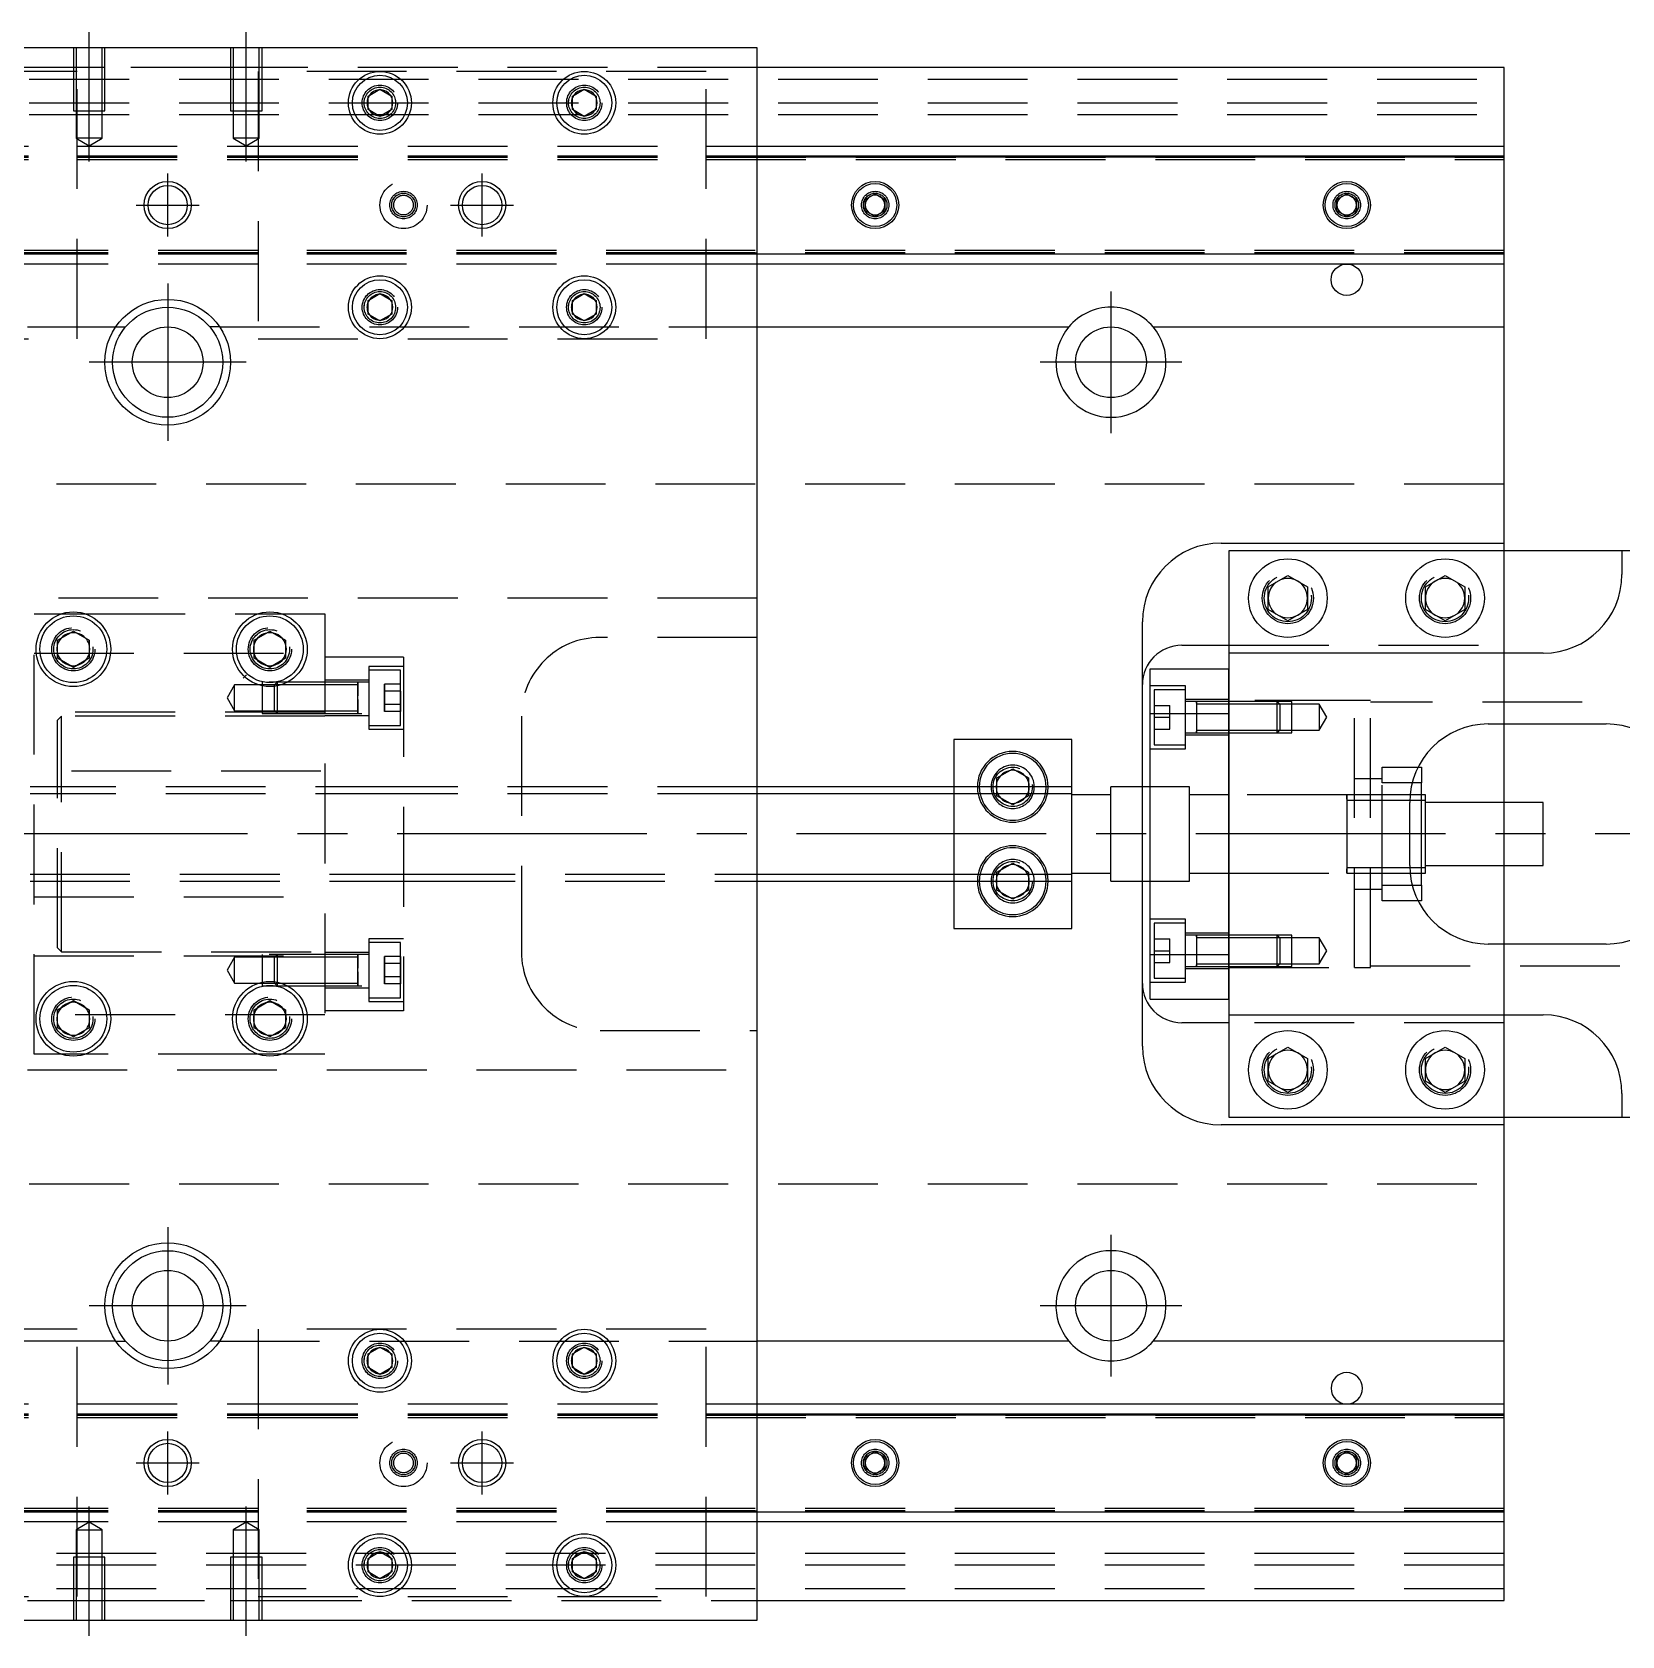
# Model space of a CAD drawing. Extents: x -10 to 540, y -286 to 102.
# Drawn here: x 152.7 to 355, y -102 to 102 of the extents above; entities that cross this region are included whole.
import ezdxf

# ---------------------------------------------------------------- set-up
doc = ezdxf.new("R2010")
doc.units = 0
doc.linetypes.add('CENTER', pattern=[50.8, 31.75, -6.35, 6.35, -6.35])
doc.linetypes.add('DASHED', pattern=[19.05, 12.7, -6.35])
doc.layers.get('0').update_dxf_attribs({"linetype": 'CONTINUOUS'})
doc.layers.add('CENTER', color=1, linetype='CENTER')

msp = doc.modelspace()

# ---------------------------------------------------------------- linework, layer by layer
at = {"color": 7, "linetype": 'CONTINUOUS'}
for p, q in [((245, 100), (95, 100)), ((245, -100), (245, 100)), ((340, 97.5), (245, 97.5)), ((340, 87.5), (340, 97.5)), ((195.5, 93.866026), (197, 94.73205)), ((195.5, 92.133974), (195.5, 93.866026)), ((197, 94.73205), (198.5, 93.866026)), ((198.5, 93.866026), (198.5, 92.133974)), ((221.5, 93.866026), (223, 94.73205)), ((221.5, 92.133974), (221.5, 93.866026)), ((223, 94.73205), (224.5, 93.866026)), ((224.5, 93.866026), (224.5, 92.133974)), ((197, 91.26795), (195.5, 92.133974)), ((198.5, 92.133974), (197, 91.26795)), ((223, 91.26795), (221.5, 92.133974)), ((224.5, 92.133974), (223, 91.26795)), ((245, 87.5), (340, 87.5)), ((245, 86.247728), (340, 86.247728)), ((340, 86.247728), (340, 87.5)), ((340, 73.752272), (340, 86.247728)), ((258.75, 80.721688), (260, 81.443376)), ((258.75, 79.278312), (258.75, 80.721688)), ((260, 81.443376), (261.25, 80.721688)), ((261.25, 80.721688), (261.25, 79.278312)), ((318.75, 80.721688), (320, 81.443376)), ((318.75, 79.278312), (318.75, 80.721688)), ((320, 81.443376), (321.25, 80.721688)), ((321.25, 80.721688), (321.25, 79.278312)), ((260, 78.556624), (258.75, 79.278312)), ((261.25, 79.278312), (260, 78.556624)), ((320, 78.556624), (318.75, 79.278312)), ((321.25, 79.278312), (320, 78.556624)), ((340, 73.752272), (245, 73.752272)), ((340, 72.5), (340, 73.752272)), ((340, 72.5), (245, 72.5)), ((340, 64.5), (340, 72.5)), ((195.5, 67.866026), (197, 68.73205)), ((195.5, 66.133974), (195.5, 67.866026)), ((197, 68.73205), (198.5, 67.866026)), ((198.5, 67.866026), (198.5, 66.133974)), ((221.5, 67.866026), (223, 68.73205)), ((221.5, 66.133974), (221.5, 67.866026)), ((223, 68.73205), (224.5, 67.866026)), ((224.5, 67.866026), (224.5, 66.133974)), ((197, 65.26795), (195.5, 66.133974)), ((198.5, 66.133974), (197, 65.26795)), ((223, 65.26795), (221.5, 66.133974)), ((224.5, 66.133974), (223, 65.26795)), ((163.385622, 64.5), (164.638097, 64.5)), ((176.614378, 64.5), (175.361903, 64.5)), ((245, 64.5), (284.638098, 64.5)), ((295.361902, 64.5), (340, 64.5)), ((340, 37), (340, 64.5)), ((304, 37), (340, 37)), ((340, 36), (340, 37)), ((305, 36), (305, 23)), ((355, 36), (305, 36)), ((355, 36), (355, 33)), ((369, 36), (355, 36)), ((310, 31.443376), (312.5, 32.886752)), ((312.5, 32.886752), (315, 31.443376)), ((330, 31.443376), (332.5, 32.886752)), ((332.5, 32.886752), (335, 31.443376)), ((310, 28.556624), (310, 31.443376)), ((315, 31.443376), (315, 28.556624)), ((330, 28.556624), (330, 31.443376)), ((335, 31.443376), (335, 28.556624)), ((294, 6), (294, 27)), ((312.5, 27.113248), (310, 28.556624)), ((315, 28.556624), (312.5, 27.113248)), ((332.5, 27.113248), (330, 28.556624)), ((335, 28.556624), (332.5, 27.113248)), ((156, 24.6547), (158, 25.809402)), ((156, 22.3453), (156, 24.6547)), ((158, 25.809402), (160, 24.6547)), ((160, 24.6547), (160, 22.3453)), ((181, 24.6547), (183, 25.809402)), ((181, 22.3453), (181, 24.6547)), ((183, 25.809402), (185, 24.6547)), ((185, 24.6547), (185, 22.3453)), ((299, 24), (305, 24)), ((305, 23), (305, 15.32971)), ((345, 23), (305, 23)), ((158, 21.190598), (156, 22.3453)), ((160, 22.3453), (158, 21.190598)), ((183, 21.190598), (181, 22.3453)), ((185, 22.3453), (183, 21.190598)), ((295, 21), (305, 21)), ((295, 15.32971), (295, 21)), ((295, -15.32971), (295, 15.32971)), ((295, 15.32971), (305, 15.32971)), ((305, -15.32971), (305, 15.32971)), ((305, 15.32971), (305, -15.32971)), ((338, 14), (353, 14)), ((340, 4), (340, 14)), ((285, 12), (270, 12)), ((270, 12), (270, 6)), ((285, 6), (285, 12)), ((275.5, 7.1547), (277.5, 8.309402)), ((277.5, 8.309402), (279.5, 7.1547)), ((329.069714, 8.5), (329.5, 8.5)), ((329.5, 8.5), (329.5, 6.5)), ((275.5, 6), (275.5, 7.1547)), ((279.5, 7.1547), (279.5, 6)), ((329.5, 6.5), (328.317542, 6.5)), ((329.5, -6.5), (329.5, 6.5)), ((285, 6), (245, 6)), ((285, -6), (285, 6)), ((290, 5), (285, 5)), ((290, -6), (290, 6)), ((295, 6), (290, 6)), ((329.5, 4.25), (328.003126, 4.25)), ((330, 5), (329.5, 5)), ((330, 4.25), (329.5, 4.25)), ((330, -5), (330, 5)), ((328, -4), (328, 4)), ((345, 4), (330, 4)), ((345, -4), (345, 4)), ((330, -4), (345, -4)), ((340, -14), (340, -4)), ((245, -6), (285, -6)), ((270, -6), (270, -12)), ((275.5, -7.1547), (275.5, -6)), ((279.5, -6), (279.5, -7.1547)), ((285, -5), (290, -5)), ((285, -12), (285, -6)), ((290, -6), (295, -6)), ((294, -27), (294, -6)), ((328.003126, -4.25), (329.5, -4.25)), ((329.5, -4.25), (330, -4.25)), ((329.5, -5), (330, -5)), ((277.5, -8.309402), (275.5, -7.1547)), ((279.5, -7.1547), (277.5, -8.309402)), ((328.317542, -6.5), (329.5, -6.5)), ((329.5, -6.5), (329.5, -8.5)), ((329.5, -8.5), (329.069714, -8.5)), ((270, -12), (285, -12)), ((353, -14), (338, -14)), ((295, -15.32971), (305, -15.32971)), ((295, -21), (295, -15.32971)), ((305, -15.32971), (305, -23)), ((156, -22.3453), (158, -21.190598)), ((156, -24.6547), (156, -22.3453)), ((158, -21.190598), (160, -22.3453)), ((160, -22.3453), (160, -24.6547)), ((181, -22.3453), (183, -21.190598)), ((181, -24.6547), (181, -22.3453)), ((183, -21.190598), (185, -22.3453)), ((185, -22.3453), (185, -24.6547)), ((295, -21), (305, -21)), ((305, -24), (299, -24)), ((305, -23), (345, -23)), ((305, -23), (305, -36)), ((158, -25.809402), (156, -24.6547)), ((160, -24.6547), (158, -25.809402)), ((183, -25.809402), (181, -24.6547)), ((185, -24.6547), (183, -25.809402)), ((310, -28.556624), (312.5, -27.113248)), ((310, -31.443376), (310, -28.556624)), ((312.5, -27.113248), (315, -28.556624)), ((315, -28.556624), (315, -31.443376)), ((330, -28.556624), (332.5, -27.113248)), ((330, -31.443376), (330, -28.556624)), ((332.5, -27.113248), (335, -28.556624)), ((335, -28.556624), (335, -31.443376)), ((312.5, -32.886752), (310, -31.443376)), ((315, -31.443376), (312.5, -32.886752)), ((332.5, -32.886752), (330, -31.443376)), ((335, -31.443376), (332.5, -32.886752)), ((355, -33), (355, -36)), ((305, -36), (355, -36)), ((340, -37), (340, -36)), ((355, -36), (369, -36)), ((340, -37), (304, -37)), ((340, -64.5), (340, -37)), ((163.385622, -64.5), (164.638097, -64.5)), ((176.614378, -64.5), (175.361903, -64.5)), ((195.5, -66.133974), (197, -65.26795)), ((197, -65.26795), (198.5, -66.133974)), ((221.5, -66.133974), (223, -65.26795)), ((223, -65.26795), (224.5, -66.133974)), ((284.638098, -64.5), (245, -64.5)), ((340, -64.5), (295.361902, -64.5)), ((340, -72.5), (340, -64.5)), ((195.5, -67.866026), (195.5, -66.133974)), ((198.5, -66.133974), (198.5, -67.866026)), ((221.5, -67.866026), (221.5, -66.133974)), ((224.5, -66.133974), (224.5, -67.866026)), ((197, -68.73205), (195.5, -67.866026)), ((198.5, -67.866026), (197, -68.73205)), ((223, -68.73205), (221.5, -67.866026)), ((224.5, -67.866026), (223, -68.73205)), ((245, -72.5), (340, -72.5)), ((340, -73.752272), (340, -72.5)), ((245, -73.752272), (340, -73.752272)), ((340, -86.247728), (340, -73.752272)), ((258.75, -79.278312), (260, -78.556624)), ((258.75, -80.721688), (258.75, -79.278312)), ((260, -78.556624), (261.25, -79.278312)), ((261.25, -79.278312), (261.25, -80.721688)), ((318.75, -79.278312), (320, -78.556624)), ((318.75, -80.721688), (318.75, -79.278312)), ((320, -78.556624), (321.25, -79.278312)), ((321.25, -79.278312), (321.25, -80.721688)), ((260, -81.443376), (258.75, -80.721688)), ((261.25, -80.721688), (260, -81.443376)), ((320, -81.443376), (318.75, -80.721688)), ((321.25, -80.721688), (320, -81.443376)), ((340, -86.247728), (245, -86.247728)), ((340, -87.5), (245, -87.5)), ((340, -87.5), (340, -86.247728)), ((340, -97.5), (340, -87.5)), ((195.5, -92.133974), (197, -91.26795)), ((197, -91.26795), (198.5, -92.133974)), ((221.5, -92.133974), (223, -91.26795)), ((223, -91.26795), (224.5, -92.133974)), ((195.5, -93.866026), (195.5, -92.133974)), ((198.5, -92.133974), (198.5, -93.866026)), ((221.5, -93.866026), (221.5, -92.133974)), ((224.5, -92.133974), (224.5, -93.866026)), ((197, -94.73205), (195.5, -93.866026)), ((198.5, -93.866026), (197, -94.73205)), ((223, -94.73205), (221.5, -93.866026)), ((224.5, -93.866026), (223, -94.73205)), ((245, -97.5), (340, -97.5)), ((95, -100), (245, -100))]:
    msp.add_line(p, q, dxfattribs=at)
at = {"color": 3, "linetype": 'DASHED'}
for p, q in [((158.000006, 100), (158.000006, 92)), ((158.35, 100), (158.35, 92)), ((161.65, 92), (161.65, 100)), ((161.999994, 92), (161.999994, 100)), ((178.000006, 100), (178.000006, 92)), ((178.35, 100), (178.35, 92)), ((181.65, 92), (181.65, 100)), ((181.999994, 92), (181.999994, 100)), ((0, 96), (340, 96)), ((158.000006, 97.5), (95, 97.5)), ((158.5, 97), (101.5, 97)), ((161.999994, 97.5), (158.000006, 97.5)), ((158.5, 63), (158.5, 97)), ((178.000006, 97.5), (161.999994, 97.5)), ((181.999994, 97.5), (178.000006, 97.5)), ((238.5, 97), (181.5, 97)), ((181.5, 97), (181.5, 63)), ((245, 97.5), (181.999994, 97.5)), ((238.5, 63), (238.5, 97)), ((0, 93), (340, 93)), ((158.000006, 92), (161.999994, 92)), ((158.35, 92), (158.35, 88.5)), ((161.65, 88.5), (161.65, 92)), ((178.000006, 92), (181.999994, 92)), ((178.35, 92), (178.35, 88.5)), ((181.65, 88.5), (181.65, 92)), ((198.973226, 93.326156), (199, 93)), ((221, 93), (221.030168, 93.346066)), ((0, 91.5), (340, 91.5)), ((161.65, 88.5), (158.35, 88.5)), ((158.35, 88.5), (160, 87.547372)), ((160, 87.547372), (161.65, 88.5)), ((181.65, 88.5), (178.35, 88.5)), ((178.35, 88.5), (180, 87.547372)), ((180, 87.547372), (181.65, 88.5)), ((101.5, 87.5), (158.5, 87.5)), ((101.5, 86.247728), (158.5, 86.247728)), ((101.5, 86.1147), (158.5, 86.1147)), ((101.5, 86.1), (158.5, 86.1)), ((101.5, 85.8), (158.5, 85.8)), ((158.5, 87.5), (181.5, 87.5)), ((158.5, 86.247728), (181.5, 86.247728)), ((158.5, 86.1147), (181.5, 86.1147)), ((158.5, 86.1), (181.5, 86.1)), ((158.5, 85.8), (181.5, 85.8)), ((181.5, 87.5), (238.5, 87.5)), ((181.5, 86.247728), (238.5, 86.247728)), ((181.5, 86.1147), (238.5, 86.1147)), ((181.5, 86.1), (238.5, 86.1)), ((181.5, 86.1), (238.5, 86.1)), ((181.5, 85.8), (238.5, 85.8)), ((181.5, 85.8), (238.5, 85.8)), ((238.5, 87.5), (245, 87.5)), ((238.5, 86.247728), (245, 86.247728)), ((238.5, 86.1147), (245, 86.1147)), ((238.5, 86.1), (340, 86.1)), ((238.5, 85.8), (340, 85.8)), ((245, 86.1147), (340, 86.1147)), ((258.5, 80), (258.516134, 80.21941)), ((321.477374, 80.25955), (321.5, 80)), ((158.5, 74.2), (101.5, 74.2)), ((158.5, 73.9), (101.5, 73.9)), ((158.5, 73.8853), (101.5, 73.8853)), ((158.5, 73.752272), (101.5, 73.752272)), ((181.5, 74.2), (158.5, 74.2)), ((181.5, 73.9), (158.5, 73.9)), ((181.5, 73.8853), (158.5, 73.8853)), ((181.5, 73.752272), (158.5, 73.752272)), ((238.5, 74.2), (181.5, 74.2)), ((238.5, 74.2), (181.5, 74.2)), ((238.5, 73.9), (181.5, 73.9)), ((238.5, 73.9), (181.5, 73.9)), ((238.5, 73.8853), (181.5, 73.8853)), ((238.5, 73.752272), (181.5, 73.752272)), ((340, 74.2), (238.5, 74.2)), ((340, 73.9), (238.5, 73.9)), ((245, 73.8853), (238.5, 73.8853)), ((245, 73.752272), (238.5, 73.752272)), ((340, 73.8853), (245, 73.8853)), ((158.5, 72.5), (101.5, 72.5)), ((181.5, 72.5), (158.5, 72.5)), ((238.5, 72.5), (181.5, 72.5)), ((245, 72.5), (238.5, 72.5)), ((221, 67), (221.030168, 67.346066)), ((195, 67), (195.023172, 67.30356)), ((95, 64.5), (163.385622, 64.5)), ((176.614378, 64.5), (245, 64.5)), ((101.5, 63), (158.5, 63)), ((181.5, 63), (238.5, 63)), ((340, 44.5), (0, 44.5)), ((340, 24), (340, 36)), ((245, 30), (95, 30)), ((315.477798, 30.364306), (315.5, 30)), ((335.477798, 30.364306), (335.5, 30)), ((153, 28), (156.47931, 28)), ((153, -28), (153, 28)), ((156.47931, 28), (159.52069, 28)), ((159.52069, 28), (181.47931, 28)), ((181.47931, 28), (184.52069, 28)), ((184.52069, 28), (190, 28)), ((190, 28), (190, -28)), ((245, 25), (225, 25)), ((153, 23), (190, 23)), ((160.483582, 23.786038), (160.5, 23.5)), ((185.483582, 23.786038), (185.5, 23.5)), ((200, 22.5), (190, 22.5)), ((200, 22.5), (200, -22.5)), ((305, 24), (340, 24)), ((340, 23), (340, 24)), ((340, 14), (340, 23)), ((195.6, 21.320508), (195.6, 13.320508)), ((200, 21.320508), (195.6, 21.320508)), ((199.6, 20.820508), (195.6, 20.820508)), ((199.6, 17.320508), (199.6, 20.820508)), ((199.6, 13.820508), (199.6, 20.820508)), ((305, 15.32971), (305, 21)), ((178.5, 18.970508), (177.547372, 17.320508)), ((178.5, 15.670508), (178.5, 18.970508)), ((182, 18.970508), (178.5, 18.970508)), ((180.033, 20.25352), (179.6, 19.82052)), ((182, 19.320508), (182, 15.320512)), ((195.6, 19.320508), (182, 19.320508)), ((183.59998, 18.970508), (182, 18.970508)), ((183.95, 19.320508), (183.6, 18.970508)), ((183.6, 15.670508), (183.6, 18.970508)), ((190, 18.970508), (183.6, 18.970508)), ((183.95, 19.320508), (183.95, 15.320508)), ((195.6, 19.570508), (190, 19.570508)), ((194.2, 18.970508), (190.00002, 18.970508)), ((194.2, 19.317772), (194.2, 19.320512)), ((194.2, 19.317772), (194.2, 19.320512)), ((194.2, 17.558724), (194.2, 19.320512)), ((194.2, 17.546922), (194.2, 19.320512)), ((194.2, 19.320508), (194.2, 18.735832)), ((194.2, 19.316952), (194.2, 19.320508)), ((194.2, 19.320508), (194.2, 18.735832)), ((194.2, 17.558724), (194.2, 19.317772)), ((194.2, 17.546922), (194.2, 19.317772)), ((194.2, 18.735834), (194.2, 19.316952)), ((194.2, 18.602798), (194.2, 18.970508)), ((194.2, 18.602798), (194.2, 18.970508)), ((194.2, 15.905184), (194.2, 18.735834)), ((194.2, 18.735832), (194.2, 17.565218)), ((194.2, 16.038218), (194.2, 18.602798)), ((194.2, 17.453552), (194.2, 18.602798)), ((197.6, 18.186534), (197.6, 19.052558)), ((197.6, 19.052558), (197.6, 18.186534)), ((199.6, 19.052558), (197.6, 19.052558)), ((299.5, 18.849242), (295, 18.849242)), ((299.5, 10.849242), (299.5, 18.849242)), ((177.547372, 17.320508), (178.5, 15.670508)), ((194.2, 15.905446), (194.2, 17.460554)), ((194.2, 15.320502), (194.2, 17.460554)), ((194.2, 15.320502), (194.2, 17.180462)), ((194.2, 17.101092), (194.2, 15.90545)), ((199.6, 18.186534), (197.6, 18.186534)), ((197.6, 16.454482), (197.6, 18.186534)), ((197.6, 18.186534), (197.6, 16.454482)), ((199.6, 16.454482), (197.6, 16.454482)), ((197.6, 15.588458), (197.6, 16.454482)), ((197.6, 16.454482), (197.6, 15.588458)), ((199.6, 16.454482), (199.6, 18.186534)), ((199.6, 18.186534), (199.6, 16.454482)), ((199.6, 13.820508), (199.6, 17.320508)), ((199.6, 15.588458), (199.6, 16.454482)), ((199.6, 16.454482), (199.6, 15.588458)), ((295.5, 18.349242), (295.5, 11.349242)), ((299.5, 18.349242), (295.5, 18.349242)), ((295.5, 16.349242), (297.5, 16.349242)), ((297.5, 14.849242), (297.5, 16.349242)), ((305, 17.099242), (299.5, 17.099242)), ((300.9, 16.849242), (299.5, 16.849242)), ((300.9, 16.849242), (300.895, 16.849242)), ((300.9, 16.849248), (300.9, 12.849238)), ((300.9, 16.849248), (300.9, 12.849238)), ((300.9, 16.849248), (300.9, 12.849238)), ((300.9, 16.849242), (300.9, 16.63278)), ((300.9, 16.632534), (300.9, 16.849242)), ((300.905, 16.849242), (300.9, 16.849242)), ((305, 16.849242), (300.9, 16.849242)), ((300.9, 16.63278), (300.9, 13.065704)), ((305, 16.499242), (300.9, 16.499242)), ((321, 17), (305, 17)), ((311.15, 16.849242), (305, 16.849242)), ((311.15, 16.849238), (305, 16.849238)), ((311.5, 16.499242), (305, 16.499242)), ((311.15, 12.849242), (311.15, 16.849242)), ((311.5, 16.499242), (311.15, 16.849242)), ((313, 16.849238), (311.15, 16.849238)), ((311.5, 16.499242), (311.5, 13.199242)), ((313, 16.499242), (311.5, 16.499242)), ((313, 12.849248), (313, 16.849238)), ((316.5, 16.499242), (313, 16.499242)), ((316.5, 16.499242), (316.5, 13.199242)), ((317.452628, 14.849242), (316.5, 16.499242)), ((321, -17), (321, 17)), ((323, 17), (321, 17)), ((323, -17), (323, 17)), ((369, 16.75), (323, 16.75)), ((190, 15.5), (153, 15.5)), ((156.5, 15), (156, 14.5)), ((156, -14.5), (156, 14.5)), ((156.5, -15), (156.5, 15)), ((190, 15), (156.5, 15)), ((178.5, 15.670508), (182, 15.670508)), ((182, 15.670508), (183.59998, 15.670508)), ((182, 15.320512), (195.6, 15.320512)), ((183.6, 15.670508), (184.430456, 15.670508)), ((183.6, 15.670508), (183.95, 15.320508)), ((184.430456, 15.670508), (190, 15.670508)), ((190, 15.070508), (195.6, 15.070508)), ((190.00002, 15.670508), (194.2, 15.670508)), ((194.2, 15.670508), (194.2, 16.038218)), ((194.2, 15.670508), (194.2, 16.038218)), ((194.2, 15.90545), (194.2, 15.320508)), ((194.2, 15.323244), (194.2, 15.905446)), ((194.2, 15.320508), (194.2, 15.905184)), ((199.6, 15.588458), (197.6, 15.588458)), ((215, 15), (215, -15)), ((295.5, 14.849242), (297.5, 14.849242)), ((297.5, 13.349242), (297.5, 14.849242)), ((316.5, 13.199242), (317.452628, 14.849242)), ((195.6, 13.820508), (199.6, 13.820508)), ((195.6, 13.320508), (200, 13.320508)), ((295.5, 13.349242), (297.5, 13.349242)), ((299.5, 12.849242), (300.9, 12.849242)), ((299.5, 12.599242), (305, 12.599242)), ((300.895, 12.849242), (300.9, 12.849242)), ((300.9, 13.199242), (305, 13.199242)), ((300.9, 12.849242), (300.9, 13.06591)), ((300.9, 13.065704), (300.9, 12.849242)), ((300.9, 12.849242), (300.905, 12.849242)), ((300.9, 12.849242), (305, 12.849242)), ((305, 13.199242), (311.5, 13.199242)), ((305, 12.849248), (311.15, 12.849248)), ((305, 12.849242), (311.15, 12.849242)), ((311.15, 12.849242), (311.5, 13.199242)), ((311.15, 12.849248), (313, 12.849248)), ((311.5, 13.199242), (313, 13.199242)), ((313, 13.199242), (316.5, 13.199242)), ((295, 10.849242), (299.5, 10.849242)), ((295.5, 11.349242), (299.5, 11.349242)), ((324.5, 8.5), (329.069714, 8.5)), ((324.5, 6.5), (324.5, 8.5)), ((189.5, 8), (153, 8)), ((279.983582, 6.286038), (280, 6)), ((324.5, 7), (321, 7)), ((324.5, -6.5), (324.5, 6.5)), ((328.317542, 6.5), (324.5, 6.5)), ((201.5, 6), (152.5, 6)), ((201.5, 5.125), (152.5, 5.125)), ((245, 6), (201.5, 6)), ((245, 5.125), (201.5, 5.125)), ((270, 6), (270, 5.125)), ((270, 5.125), (270, -5.125)), ((275.5, 5.125), (275.5, 6)), ((275.5, 4.8453), (275.5, 5.125)), ((277.5, 3.690598), (275.5, 4.8453)), ((279.5, 4.8453), (277.5, 3.690598)), ((279.5, 6), (279.5, 5.125)), ((279.5, 5.125), (279.5, 4.8453)), ((294, -6), (294, 6)), ((300, 6), (295, 6)), ((300, -6), (300, 6)), ((305, 5), (300, 5)), ((320.005, 5), (305, 5)), ((328.050126, 5), (319.995, 5)), ((320, 5.000006), (320, -5.000006)), ((320, 4.43509), (320, 5)), ((320, 5), (320, 4.435078)), ((320, 4.435078), (320, -4.43509)), ((328.003126, 4.25), (320, 4.25)), ((329.5, 5), (328.050126, 5)), ((340, -4), (340, 4)), ((275.5, -4.8453), (277.5, -3.690598)), ((277.5, -3.690598), (279.5, -4.8453)), ((152.5, -5.125), (201.5, -5.125)), ((152.5, -6), (201.5, -6)), ((201.5, -5.125), (245, -5.125)), ((201.5, -6), (245, -6)), ((270, -5.125), (270, -6)), ((275, -6), (275.018502, -5.696412)), ((275.5, -5.125), (275.5, -4.8453)), ((275.5, -6), (275.5, -5.125)), ((279.5, -4.8453), (279.5, -5.125)), ((279.5, -5.125), (279.5, -6)), ((295, -6), (300, -6)), ((300, -5), (305, -5)), ((305, -5), (320.005, -5)), ((319.995, -5), (328.050126, -5)), ((320, -4.25), (328.003126, -4.25)), ((320, -5), (320, -4.435078)), ((320, -4.43509), (320, -4.998998)), ((320, -4.998998), (320, -5)), ((328.050126, -5), (329.5, -5)), ((153, -8), (189.5, -8)), ((321, -7), (324.5, -7)), ((324.5, -6.5), (328.317542, -6.5)), ((324.5, -8.5), (324.5, -6.5)), ((329.069714, -8.5), (324.5, -8.5)), ((299.5, -10.849242), (295, -10.849242)), ((295.5, -11.349242), (295.5, -18.349242)), ((299.5, -11.349242), (295.5, -11.349242)), ((299.5, -18.849242), (299.5, -10.849242)), ((195.6, -13.320508), (195.6, -21.320508)), ((200, -13.320508), (195.6, -13.320508)), ((195.6, -13.820508), (195.6, -20.820508)), ((195.6, -13.820508), (195.6, -17.320508)), ((199.6, -13.820508), (195.6, -13.820508)), ((199.6, -17.320508), (199.6, -13.820508)), ((199.6, -20.820508), (199.6, -13.820508)), ((295.5, -13.349242), (297.5, -13.349242)), ((297.5, -14.849242), (297.5, -13.349242)), ((305, -12.599242), (299.5, -12.599242)), ((300.9, -12.849242), (299.5, -12.849242)), ((300.9, -12.849242), (300.895, -12.849242)), ((300.9, -12.849238), (300.9, -16.849248)), ((300.9, -12.849238), (300.9, -16.849248)), ((300.9, -12.849242), (300.9, -13.065704)), ((300.9, -13.06595), (300.9, -12.849242)), ((305, -12.849242), (300.9, -12.849242)), ((300.905, -12.849242), (300.9, -12.849242)), ((300.9, -13.065704), (300.9, -16.63278)), ((305, -13.199242), (300.9, -13.199242)), ((311.15, -12.849242), (305, -12.849242)), ((311.15, -12.849248), (305, -12.849248)), ((311.5, -13.199242), (305, -13.199242)), ((311.15, -16.849242), (311.15, -12.849242)), ((311.5, -13.199242), (311.15, -12.849242)), ((313, -12.849248), (311.15, -12.849248)), ((311.5, -13.199242), (311.5, -16.499242)), ((313, -13.199242), (311.5, -13.199242)), ((313, -16.849238), (313, -12.849248)), ((316.5, -13.199242), (313, -13.199242)), ((316.5, -13.199242), (316.5, -16.499242)), ((317.452628, -14.849242), (316.5, -13.199242)), ((340, -23), (340, -14)), ((153, -15.5), (190, -15.5)), ((156, -14.5), (156.5, -15)), ((156.5, -15), (190, -15)), ((178.5, -15.670508), (177.547372, -17.320508)), ((178.5, -18.970508), (178.5, -15.670508)), ((182, -15.670508), (178.5, -15.670508)), ((182, -15.320508), (182, -19.320504)), ((195.6, -15.320508), (182, -15.320508)), ((183.59998, -15.670508), (182, -15.670508)), ((183.95, -15.320508), (183.6, -15.670508)), ((183.6, -18.970508), (183.6, -15.670508)), ((190, -15.670508), (183.6, -15.670508)), ((183.95, -15.320508), (183.95, -19.320508)), ((195.6, -15.070508), (190, -15.070508)), ((194.2, -15.670508), (190.00002, -15.670508)), ((194.2, -15.323244), (194.2, -15.320504)), ((194.2, -15.323244), (194.2, -15.320504)), ((194.2, -17.082292), (194.2, -15.320504)), ((194.2, -17.094094), (194.2, -15.320504)), ((194.2, -15.320508), (194.2, -15.905184)), ((194.2, -15.324064), (194.2, -15.320508)), ((194.2, -15.320508), (194.2, -15.905184)), ((194.2, -17.082292), (194.2, -15.323244)), ((194.2, -17.094094), (194.2, -15.323244)), ((194.2, -15.905182), (194.2, -15.324064)), ((194.2, -16.038218), (194.2, -15.670508)), ((194.2, -16.038218), (194.2, -15.670508)), ((194.2, -18.735832), (194.2, -15.905182)), ((194.2, -15.905184), (194.2, -17.075798)), ((194.2, -18.602798), (194.2, -16.038218)), ((194.2, -17.187464), (194.2, -16.038218)), ((195.6, -15.320508), (195.6, -17.320508)), ((195.6, -15.320508), (195.6, -19.320508)), ((197.6, -16.454482), (197.6, -15.588458)), ((197.6, -15.588458), (197.6, -16.454482)), ((199.6, -15.588458), (197.6, -15.588458)), ((199.6, -16.454482), (199.6, -15.588458)), ((199.6, -15.588458), (199.6, -16.454482)), ((295.5, -14.849242), (297.5, -14.849242)), ((297.5, -16.349242), (297.5, -14.849242)), ((305, -21), (305, -15.32971)), ((316.5, -16.499242), (317.452628, -14.849242)), ((177.547372, -17.320508), (178.5, -18.970508)), ((194.2, -18.73557), (194.2, -17.180462)), ((194.2, -19.320514), (194.2, -17.180462)), ((194.2, -19.320514), (194.2, -17.460554)), ((194.2, -17.539924), (194.2, -18.735566)), ((199.6, -16.454482), (197.6, -16.454482)), ((197.6, -18.186534), (197.6, -16.454482)), ((197.6, -16.454482), (197.6, -18.186534)), ((199.6, -18.186534), (197.6, -18.186534)), ((197.6, -19.052558), (197.6, -18.186534)), ((197.6, -18.186534), (197.6, -19.052558)), ((199.6, -18.186534), (199.6, -16.454482)), ((199.6, -16.454482), (199.6, -18.186534)), ((199.6, -20.820508), (199.6, -17.320508)), ((199.6, -19.052558), (199.6, -18.186534)), ((199.6, -18.186534), (199.6, -19.052558)), ((295.5, -16.349242), (297.5, -16.349242)), ((295.5, -18.349242), (299.5, -18.349242)), ((299.5, -16.849242), (300.9, -16.849242)), ((299.5, -17.099242), (305, -17.099242)), ((300.895, -16.849242), (300.9, -16.849242)), ((300.9, -16.499242), (305, -16.499242)), ((300.9, -16.849242), (300.9, -16.632574)), ((300.9, -16.63278), (300.9, -16.849242)), ((300.9, -16.849242), (305, -16.849242)), ((300.9, -16.849242), (300.905, -16.849242)), ((305, -16.499242), (311.5, -16.499242)), ((305, -16.849238), (311.15, -16.849238)), ((305, -16.849242), (311.15, -16.849242)), ((305, -17), (321, -17)), ((311.15, -16.849242), (311.5, -16.499242)), ((311.15, -16.849238), (313, -16.849238)), ((311.5, -16.499242), (313, -16.499242)), ((313, -16.499242), (316.5, -16.499242)), ((321, -17), (323, -17)), ((323, -16.75), (369, -16.75)), ((178.5, -18.970508), (182, -18.970508)), ((182, -18.970508), (183.59998, -18.970508)), ((182, -19.320504), (195.6, -19.320504)), ((183.6, -18.970508), (184.430456, -18.970508)), ((183.6, -18.970508), (183.95, -19.320508)), ((184.430456, -18.970508), (190, -18.970508)), ((190, -19.570508), (195.6, -19.570508)), ((190.00002, -18.970508), (194.2, -18.970508)), ((194.2, -18.970508), (194.2, -18.602798)), ((194.2, -18.970508), (194.2, -18.602798)), ((194.2, -18.735566), (194.2, -19.320508)), ((194.2, -19.317772), (194.2, -18.73557)), ((194.2, -19.320508), (194.2, -18.735832)), ((199.6, -19.052558), (197.6, -19.052558)), ((295, -18.849242), (299.5, -18.849242)), ((195.6, -20.820508), (199.6, -20.820508)), ((195.6, -21.320508), (200, -21.320508)), ((190, -23), (153, -23)), ((160.483582, -23.213962), (160.5, -23.5)), ((185.483582, -23.213962), (185.5, -23.5)), ((200, -22.5), (190, -22.5)), ((340, -24), (305, -24)), ((340, -24), (340, -23)), ((340, -36), (340, -24)), ((225, -25), (245, -25)), ((156.47931, -28), (153, -28)), ((159.52069, -28), (156.47931, -28)), ((181.47931, -28), (159.52069, -28)), ((184.52069, -28), (181.47931, -28)), ((190, -28), (184.52069, -28)), ((95, -30), (245, -30)), ((315.477798, -29.635694), (315.5, -30)), ((335.477798, -29.635694), (335.5, -30)), ((0, -44.5), (340, -44.5)), ((158.5, -63), (101.5, -63)), ((158.5, -97), (158.5, -63)), ((238.5, -63), (181.5, -63)), ((181.5, -63), (181.5, -97)), ((238.5, -97), (238.5, -63)), ((163.385622, -64.5), (95, -64.5)), ((176.614378, -64.5), (245, -64.5)), ((195, -67), (195.023172, -66.69644)), ((221, -67), (221.030168, -66.653934)), ((101.5, -72.5), (158.5, -72.5)), ((158.5, -72.5), (181.5, -72.5)), ((181.5, -72.5), (238.5, -72.5)), ((238.5, -72.5), (245, -72.5)), ((101.5, -73.752272), (158.5, -73.752272)), ((101.5, -73.8853), (158.5, -73.8853)), ((101.5, -73.9), (158.5, -73.9)), ((101.5, -74.2), (158.5, -74.2)), ((158.5, -73.752272), (181.5, -73.752272)), ((158.5, -73.8853), (181.5, -73.8853)), ((158.5, -73.9), (181.5, -73.9)), ((158.5, -74.2), (181.5, -74.2)), ((181.5, -73.752272), (238.5, -73.752272)), ((181.5, -73.8853), (238.5, -73.8853)), ((181.5, -73.9), (238.5, -73.9)), ((181.5, -73.9), (238.5, -73.9)), ((181.5, -74.2), (238.5, -74.2)), ((181.5, -74.2), (238.5, -74.2)), ((238.5, -73.752272), (245, -73.752272)), ((238.5, -73.8853), (245, -73.8853)), ((238.5, -73.9), (340, -73.9)), ((238.5, -74.2), (340, -74.2)), ((245, -73.8853), (340, -73.8853)), ((258.5, -80), (258.516134, -79.78059)), ((321.477374, -79.74045), (321.5, -80)), ((158.5, -85.8), (101.5, -85.8)), ((158.5, -86.1), (101.5, -86.1)), ((158.5, -86.1147), (101.5, -86.1147)), ((158.5, -86.247728), (101.5, -86.247728)), ((158.5, -87.5), (101.5, -87.5)), ((160, -87.547372), (158.35, -88.5)), ((181.5, -85.8), (158.5, -85.8)), ((181.5, -86.1), (158.5, -86.1)), ((181.5, -86.1147), (158.5, -86.1147)), ((181.5, -86.247728), (158.5, -86.247728)), ((181.5, -87.5), (158.5, -87.5)), ((161.65, -88.5), (160, -87.547372)), ((180, -87.547372), (178.35, -88.5)), ((181.65, -88.5), (180, -87.547372)), ((238.5, -85.8), (181.5, -85.8)), ((238.5, -85.8), (181.5, -85.8)), ((238.5, -86.1), (181.5, -86.1)), ((238.5, -86.1), (181.5, -86.1)), ((238.5, -86.1147), (181.5, -86.1147)), ((238.5, -86.247728), (181.5, -86.247728)), ((238.5, -87.5), (181.5, -87.5)), ((340, -85.8), (238.5, -85.8)), ((340, -86.1), (238.5, -86.1)), ((245, -86.1147), (238.5, -86.1147)), ((245, -86.247728), (238.5, -86.247728)), ((245, -87.5), (238.5, -87.5)), ((340, -86.1147), (245, -86.1147)), ((158.35, -88.5), (160, -88.5)), ((158.35, -88.5), (158.35, -92)), ((160, -88.5), (161.65, -88.5)), ((161.65, -92), (161.65, -88.5)), ((178.35, -88.5), (180, -88.5)), ((178.35, -88.5), (178.35, -92)), ((180, -88.5), (181.65, -88.5)), ((181.65, -92), (181.65, -88.5)), ((340, -91.5), (0, -91.5)), ((340, -93), (0, -93)), ((161.999994, -92), (158.000006, -92)), ((158.000006, -92), (158.000006, -100)), ((158.35, -92), (158.35, -100)), ((161.65, -100), (161.65, -92)), ((161.999994, -100), (161.999994, -92)), ((181.999994, -92), (178.000006, -92)), ((178.000006, -92), (178.000006, -100)), ((178.35, -92), (178.35, -100)), ((181.65, -100), (181.65, -92)), ((181.999994, -100), (181.999994, -92)), ((195, -93), (195.023172, -92.69644)), ((221, -93), (221.030168, -92.653934)), ((340, -96), (0, -96)), ((95, -97.5), (158.000006, -97.5)), ((101.5, -97), (158.5, -97)), ((158.000006, -97.5), (161.999994, -97.5)), ((161.999994, -97.5), (178.000006, -97.5)), ((178.000006, -97.5), (181.999994, -97.5)), ((181.5, -97), (238.5, -97)), ((181.999994, -97.5), (245, -97.5))]:
    msp.add_line(p, q, dxfattribs=at)
at = {"color": 3, "linetype": 'CONTINUOUS'}
for p, q in [((285, 5.125), (245, 5.125)), ((245, -5.125), (285, -5.125))]:
    msp.add_line(p, q, dxfattribs=at)
at = {"color": 7, "linetype": 'CONTINUOUS'}
for centre, radius in [((197, 93), 4), ((197, 93), 3.5), ((223, 93), 4), ((223, 93), 3.5), ((170, 80), 3), ((170, 80), 2.5), ((210, 80), 2.5), ((260, 80), 3), ((260, 80), 2.75), ((320, 80), 3), ((320, 80), 2.75), ((320, 70.5), 2), ((197, 67), 4), ((197, 67), 3.5), ((223, 67), 4), ((223, 67), 3.5), ((170, 60), 8), ((170, 60), 7), ((170, 60), 4.5), ((290, 60), 4.5), ((312.5, 30), 5), ((332.5, 30), 5), ((158, 23.5), 4.75), ((158, 23.5), 4.25), ((183, 23.5), 4.75), ((183, 23.5), 4.25), ((158, -23.5), 4.75), ((158, -23.5), 4.25), ((183, -23.5), 4.75), ((183, -23.5), 4.25), ((312.5, -30), 5), ((332.5, -30), 5), ((170, -60), 8), ((170, -60), 7), ((170, -60), 4.5), ((290, -60), 4.5), ((197, -67), 4), ((223, -67), 4), ((197, -67), 3.5), ((223, -67), 3.5), ((170, -80), 3), ((170, -80), 2.5), ((210, -80), 2.5), ((260, -80), 3), ((260, -80), 2.75), ((320, -80), 3), ((320, -80), 2.75), ((197, -93), 4), ((197, -93), 3.5), ((223, -93), 4), ((223, -93), 3.5)]:
    msp.add_circle(centre, radius, dxfattribs=at)
at = {"color": 3, "linetype": 'DASHED'}
for centre, radius in [((197, 93), 2.25), ((197, 93), 2), ((223, 93), 2.25), ((223, 93), 2), ((200, 80), 3), ((200, 80), 1.75), ((260, 80), 1.75), ((320, 80), 1.75), ((200, 80), 1.5), ((200, 80), 1.25), ((260, 80), 1.5), ((320, 80), 1.5), ((197, 67), 2.25), ((197, 67), 2), ((223, 67), 2.25), ((223, 67), 2), ((312.5, 30), 3.25), ((312.5, 30), 3), ((332.5, 30), 3.25), ((332.5, 30), 3), ((158, 23.5), 2.75), ((158, 23.5), 2.5), ((183, 23.5), 2.75), ((183, 23.5), 2.5), ((277.5, 6), 2.5), ((277.5, -6), 2.5), ((158, -23.5), 2.75), ((158, -23.5), 2.5), ((183, -23.5), 2.75), ((183, -23.5), 2.5), ((312.5, -30), 3.25), ((312.5, -30), 3), ((332.5, -30), 3.25), ((332.5, -30), 3), ((197, -67), 2.25), ((197, -67), 2), ((223, -67), 2.25), ((223, -67), 2), ((200, -80), 3), ((200, -80), 1.75), ((200, -80), 1.5), ((200, -80), 1.25), ((260, -80), 1.75), ((260, -80), 1.5), ((320, -80), 1.75), ((320, -80), 1.5), ((197, -93), 2.25), ((197, -93), 2), ((223, -93), 2.25), ((223, -93), 2)]:
    msp.add_circle(centre, radius, dxfattribs=at)
at = {"color": 3, "linetype": 'CONTINUOUS'}
for centre in [(210, 80), (210, -80)]:
    msp.add_circle(centre, 3, dxfattribs=at)
at = {"color": 7, "linetype": 'CONTINUOUS'}
for centre, radius, start, end in [((197, 93), 1.65, 144.619977, 155.380023), ((197, 93), 1.65, 95.380023, 144.619977), ((197, 93), 1.65, 84.619977, 95.380023), ((197, 93), 1.65, 35.380023, 84.619977), ((197, 93), 1.65, 24.619977, 35.380023), ((223, 93), 1.65, 144.619977, 155.380023), ((223, 93), 1.65, 95.380023, 144.619977), ((223, 93), 1.65, 84.619977, 95.380023), ((223, 93), 1.65, 35.380023, 84.619977), ((223, 93), 1.65, 24.619977, 35.380023), ((197, 93), 1.65, 155.380023, 180), ((197, 93), 1.65, 180, 204.619977), ((197, 93), 1.65, 204.619977, 215.380023), ((197, 93), 1.65, 215.380023, 264.619977), ((197, 93), 1.65, 275.380023, 324.619977), ((197, 93), 1.65, 324.619977, 335.380023), ((197, 93), 1.65, 335.380023, 24.619977), ((223, 93), 1.65, 155.380023, 180), ((223, 93), 1.65, 180, 204.619977), ((223, 93), 1.65, 204.619977, 215.380023), ((223, 93), 1.65, 215.380023, 264.619977), ((223, 93), 1.65, 275.380023, 324.619977), ((223, 93), 1.65, 324.619977, 335.380023), ((223, 93), 1.65, 335.380023, 24.619977), ((197, 93), 1.65, 264.619977, 275.380023), ((223, 93), 1.65, 264.619977, 275.380023), ((260, 80), 1.25, 120, 180), ((260, 80), 1.25, 180, 240), ((260, 80), 1.25, 60, 120), ((260, 80), 1.25, 0, 60), ((260, 80), 1.25, 300, 0), ((320, 80), 1.25, 120, 180), ((320, 80), 1.25, 180, 240), ((320, 80), 1.25, 60, 120), ((320, 80), 1.25, 0, 60), ((320, 80), 1.25, 300, 0), ((260, 80), 1.25, 240, 300), ((320, 80), 1.25, 240, 300), ((197, 67), 1.65, 155.380023, 180), ((197, 67), 1.65, 144.619977, 155.380023), ((197, 67), 1.65, 95.380023, 144.619977), ((197, 67), 1.65, 84.619977, 95.380023), ((197, 67), 1.65, 35.380023, 84.619977), ((197, 67), 1.65, 24.619977, 35.380023), ((197, 67), 1.65, 335.380023, 24.619977), ((223, 67), 1.65, 155.380023, 180), ((223, 67), 1.65, 144.619977, 155.380023), ((223, 67), 1.65, 95.380023, 144.619977), ((223, 67), 1.65, 84.619977, 95.380023), ((223, 67), 1.65, 35.380023, 84.619977), ((223, 67), 1.65, 24.619977, 35.380023), ((223, 67), 1.65, 335.380023, 24.619977), ((197, 67), 1.65, 180, 204.619977), ((197, 67), 1.65, 204.619977, 215.380023), ((197, 67), 1.65, 215.380023, 264.619977), ((197, 67), 1.65, 264.619977, 275.380023), ((197, 67), 1.65, 275.380023, 324.619977), ((197, 67), 1.65, 324.619977, 335.380023), ((223, 67), 1.65, 180, 204.619977), ((223, 67), 1.65, 204.619977, 215.380023), ((223, 67), 1.65, 215.380023, 264.619977), ((223, 67), 1.65, 264.619977, 275.380023), ((223, 67), 1.65, 275.380023, 324.619977), ((223, 67), 1.65, 324.619977, 335.380023), ((290, 60), 7, 40.005201, 139.994799), ((290, 60), 7, 139.994799, 40.005201), ((304, 27), 10, 90, 180), ((345, 33), 10, 270, 0), ((312.5, 30), 2.5, 120, 180), ((312.5, 30), 2.5, 60, 120), ((312.5, 30), 2.5, 0, 60), ((332.5, 30), 2.5, 120, 180), ((332.5, 30), 2.5, 60, 120), ((332.5, 30), 2.5, 0, 60), ((312.5, 30), 2.5, 180, 240), ((312.5, 30), 2.5, 300, 0), ((332.5, 30), 2.5, 180, 240), ((332.5, 30), 2.5, 300, 0), ((312.5, 30), 2.5, 240, 300), ((332.5, 30), 2.5, 240, 300), ((158, 23.5), 2.1, 137.75279, 162.24721), ((158, 23.5), 2.1, 102.24721, 137.75279), ((158, 23.5), 2.1, 77.75279, 102.24721), ((158, 23.5), 2.1, 42.24721, 77.75279), ((158, 23.5), 2.1, 17.75279, 42.24721), ((183, 23.5), 2.1, 137.75279, 162.24721), ((183, 23.5), 2.1, 102.24721, 137.75279), ((183, 23.5), 2.1, 77.75279, 102.24721), ((183, 23.5), 2.1, 42.24721, 77.75279), ((183, 23.5), 2.1, 17.75279, 42.24721), ((158, 23.5), 2.1, 162.24721, 180), ((158, 23.5), 2.1, 180, 197.75279), ((158, 23.5), 2.1, 197.75279, 222.24721), ((158, 23.5), 2.1, 317.75279, 342.24721), ((158, 23.5), 2.1, 342.24721, 17.75279), ((183, 23.5), 2.1, 162.24721, 180), ((183, 23.5), 2.1, 180, 197.75279), ((183, 23.5), 2.1, 197.75279, 222.24721), ((183, 23.5), 2.1, 317.75279, 342.24721), ((183, 23.5), 2.1, 342.24721, 17.75279), ((299, 19), 5, 90, 180), ((158, 23.5), 2.1, 222.24721, 257.75279), ((158, 23.5), 2.1, 257.75279, 282.24721), ((158, 23.5), 2.1, 282.24721, 317.75279), ((183, 23.5), 2.1, 222.24721, 257.75279), ((183, 23.5), 2.1, 257.75279, 282.24721), ((183, 23.5), 2.1, 282.24721, 317.75279), ((338, 4), 10, 90, 180), ((353, 4), 10, 0, 90), ((277.5, 6), 4.5, 0, 180), ((277.5, 6), 4.25, 0, 180), ((277.5, 6), 2.1, 162.24721, 180), ((277.5, 6), 2.1, 137.75279, 162.24721), ((277.5, 6), 2.1, 102.24721, 137.75279), ((277.5, 6), 2.1, 77.75279, 102.24721), ((277.5, 6), 2.1, 42.24721, 77.75279), ((277.5, 6), 2.1, 17.75279, 42.24721), ((277.5, 6), 2.1, 0, 17.75279), ((277.5, 6), 2.1, 180, 197.75279), ((277.5, 6), 2.1, 197.75279, 204.624318), ((277.5, 6), 2.1, 204.624318, 222.24721), ((277.5, 6), 2.1, 222.24721, 257.75279), ((277.5, 6), 2.1, 282.24721, 317.75279), ((277.5, 6), 2.1, 317.75279, 335.375682), ((277.5, 6), 2.1, 335.375682, 342.24721), ((277.5, 6), 2.1, 342.24721, 0), ((277.5, 6), 2.1, 257.75279, 282.24721), ((277.5, -6), 2.1, 102.24721, 137.75279), ((277.5, -6), 2.1, 77.75279, 102.24721), ((277.5, -6), 2.1, 42.24721, 77.75279), ((338, -4), 10, 180, 270), ((353, -4), 10, 270, 0), ((277.5, -6), 4.5, 180, 0), ((277.5, -6), 4.25, 180, 0), ((277.5, -6), 2.1, 162.24721, 180), ((277.5, -6), 2.1, 180, 197.75279), ((277.5, -6), 2.1, 155.375682, 162.24721), ((277.5, -6), 2.1, 137.75279, 155.375682), ((277.5, -6), 2.1, 24.624318, 42.24721), ((277.5, -6), 2.1, 17.75279, 24.624318), ((277.5, -6), 2.1, 0, 17.75279), ((277.5, -6), 2.1, 342.24721, 0), ((277.5, -6), 2.1, 197.75279, 222.24721), ((277.5, -6), 2.1, 222.24721, 257.75279), ((277.5, -6), 2.1, 257.75279, 282.24721), ((277.5, -6), 2.1, 282.24721, 317.75279), ((277.5, -6), 2.1, 317.75279, 342.24721), ((299, -19), 5, 180, 270), ((158, -23.5), 2.1, 137.75279, 162.24721), ((158, -23.5), 2.1, 102.24721, 137.75279), ((158, -23.5), 2.1, 77.75279, 102.24721), ((158, -23.5), 2.1, 42.24721, 77.75279), ((158, -23.5), 2.1, 17.75279, 42.24721), ((183, -23.5), 2.1, 137.75279, 162.24721), ((183, -23.5), 2.1, 102.24721, 137.75279), ((183, -23.5), 2.1, 77.75279, 102.24721), ((183, -23.5), 2.1, 42.24721, 77.75279), ((183, -23.5), 2.1, 17.75279, 42.24721), ((158, -23.5), 2.1, 162.24721, 180), ((158, -23.5), 2.1, 180, 197.75279), ((158, -23.5), 2.1, 197.75279, 222.24721), ((158, -23.5), 2.1, 317.75279, 342.24721), ((158, -23.5), 2.1, 342.24721, 17.75279), ((183, -23.5), 2.1, 162.24721, 180), ((183, -23.5), 2.1, 180, 197.75279), ((183, -23.5), 2.1, 197.75279, 222.24721), ((183, -23.5), 2.1, 317.75279, 342.24721), ((183, -23.5), 2.1, 342.24721, 17.75279), ((345, -33), 10, 0, 90), ((158, -23.5), 2.1, 222.24721, 257.75279), ((158, -23.5), 2.1, 257.75279, 282.24721), ((158, -23.5), 2.1, 282.24721, 317.75279), ((183, -23.5), 2.1, 222.24721, 257.75279), ((183, -23.5), 2.1, 257.75279, 282.24721), ((183, -23.5), 2.1, 282.24721, 317.75279), ((304, -27), 10, 180, 270), ((312.5, -30), 2.5, 120, 180), ((312.5, -30), 2.5, 60, 120), ((312.5, -30), 2.5, 0, 60), ((332.5, -30), 2.5, 120, 180), ((332.5, -30), 2.5, 60, 120), ((332.5, -30), 2.5, 0, 60), ((312.5, -30), 2.5, 180, 240), ((312.5, -30), 2.5, 300, 0), ((332.5, -30), 2.5, 180, 240), ((332.5, -30), 2.5, 300, 0), ((312.5, -30), 2.5, 240, 300), ((332.5, -30), 2.5, 240, 300), ((290, -60), 7, 319.994799, 220.005201), ((290, -60), 7, 220.005201, 319.994799), ((197, -67), 1.65, 155.380023, 180), ((197, -67), 1.65, 180, 204.619977), ((197, -67), 1.65, 144.619977, 155.380023), ((197, -67), 1.65, 95.380023, 144.619977), ((197, -67), 1.65, 84.619977, 95.380023), ((197, -67), 1.65, 35.380023, 84.619977), ((197, -67), 1.65, 24.619977, 35.380023), ((197, -67), 1.65, 335.380023, 24.619977), ((223, -67), 1.65, 155.380023, 180), ((223, -67), 1.65, 180, 204.619977), ((223, -67), 1.65, 144.619977, 155.380023), ((223, -67), 1.65, 95.380023, 144.619977), ((223, -67), 1.65, 84.619977, 95.380023), ((223, -67), 1.65, 35.380023, 84.619977), ((223, -67), 1.65, 24.619977, 35.380023), ((223, -67), 1.65, 335.380023, 24.619977), ((197, -67), 1.65, 204.619977, 215.380023), ((197, -67), 1.65, 215.380023, 264.619977), ((197, -67), 1.65, 264.619977, 275.380023), ((197, -67), 1.65, 275.380023, 324.619977), ((197, -67), 1.65, 324.619977, 335.380023), ((223, -67), 1.65, 204.619977, 215.380023), ((223, -67), 1.65, 215.380023, 264.619977), ((223, -67), 1.65, 264.619977, 275.380023), ((223, -67), 1.65, 275.380023, 324.619977), ((223, -67), 1.65, 324.619977, 335.380023), ((320, -70.5), 2, 90, 270), ((320, -70.5), 2, 270, 90), ((260, -80), 1.25, 120, 180), ((260, -80), 1.25, 60, 120), ((260, -80), 1.25, 0, 60), ((320, -80), 1.25, 120, 180), ((320, -80), 1.25, 60, 120), ((320, -80), 1.25, 0, 60), ((260, -80), 1.25, 180, 240), ((260, -80), 1.25, 240, 300), ((260, -80), 1.25, 300, 0), ((320, -80), 1.25, 180, 240), ((320, -80), 1.25, 240, 300), ((320, -80), 1.25, 300, 0), ((197, -93), 1.65, 95.380023, 144.619977), ((197, -93), 1.65, 84.619977, 95.380023), ((197, -93), 1.65, 35.380023, 84.619977), ((223, -93), 1.65, 95.380023, 144.619977), ((223, -93), 1.65, 84.619977, 95.380023), ((223, -93), 1.65, 35.380023, 84.619977), ((197, -93), 1.65, 155.380023, 180), ((197, -93), 1.65, 180, 204.619977), ((197, -93), 1.65, 144.619977, 155.380023), ((197, -93), 1.65, 204.619977, 215.380023), ((197, -93), 1.65, 24.619977, 35.380023), ((197, -93), 1.65, 324.619977, 335.380023), ((197, -93), 1.65, 335.380023, 24.619977), ((223, -93), 1.65, 155.380023, 180), ((223, -93), 1.65, 180, 204.619977), ((223, -93), 1.65, 144.619977, 155.380023), ((223, -93), 1.65, 204.619977, 215.380023), ((223, -93), 1.65, 24.619977, 35.380023), ((223, -93), 1.65, 324.619977, 335.380023), ((223, -93), 1.65, 335.380023, 24.619977), ((197, -93), 1.65, 215.380023, 264.619977), ((197, -93), 1.65, 264.619977, 275.380023), ((197, -93), 1.65, 275.380023, 324.619977), ((223, -93), 1.65, 215.380023, 264.619977), ((223, -93), 1.65, 264.619977, 275.380023), ((223, -93), 1.65, 275.380023, 324.619977)]:
    msp.add_arc(centre, radius, start, end, dxfattribs=at)
at = {"color": 3, "linetype": 'DASHED'}
for centre, radius, start, end in [((225, 15), 10, 90, 180), ((277.5, 6), 2.75, 0, 180), ((277.5, 6), 4.5, 180, 191.212271), ((277.5, 6), 4.5, 191.212271, 348.787729), ((277.5, 6), 4.25, 180, 191.881156), ((277.5, 6), 4.25, 191.881156, 348.118844), ((277.5, 6), 2.75, 180, 198.553005), ((277.5, 6), 2.75, 198.553005, 341.446995), ((277.5, 6), 2.75, 341.446995, 0), ((277.5, 6), 4.25, 348.118844, 0), ((277.5, 6), 4.5, 348.787729, 0), ((277.5, -6), 4.5, 11.212271, 168.787729), ((277.5, -6), 4.25, 11.881156, 168.118844), ((277.5, -6), 2.75, 18.553005, 161.446995), ((277.5, -6), 4.5, 168.787729, 180), ((277.5, -6), 4.25, 168.118844, 180), ((277.5, -6), 2.75, 161.446995, 180), ((277.5, -6), 2.75, 180, 0), ((277.5, -6), 2.75, 0, 18.553005), ((277.5, -6), 4.25, 0, 11.881156), ((277.5, -6), 4.5, 0, 11.212271), ((225, -15), 10, 180, 270)]:
    msp.add_arc(centre, radius, start, end, dxfattribs=at)
at = {"layer": 'CENTER', "color": 1, "linetype": 'CENTER'}
for p, q in [((160, 85.547372), (160, 102)), ((180, 85.547372), (180, 102)), ((170, 76), (170, 84)), ((210, 76), (210, 84)), ((166, 80), (174, 80)), ((206, 80), (214, 80)), ((170, 70), (170, 50)), ((290, 69), (290, 51)), ((180, 60), (160, 60)), ((299, 60), (281, 60)), ((383.361871, 0), (-10.32213, 0)), ((170, -50), (170, -70)), ((290, -51), (290, -69)), ((180, -60), (160, -60)), ((299, -60), (281, -60)), ((170, -84), (170, -76)), ((210, -84), (210, -76)), ((166, -80), (174, -80)), ((206, -80), (214, -80)), ((160, -102), (160, -85.547372)), ((180, -102), (180, -85.547372))]:
    msp.add_line(p, q, dxfattribs=at)

doc.saveas('drawing.dxf')
